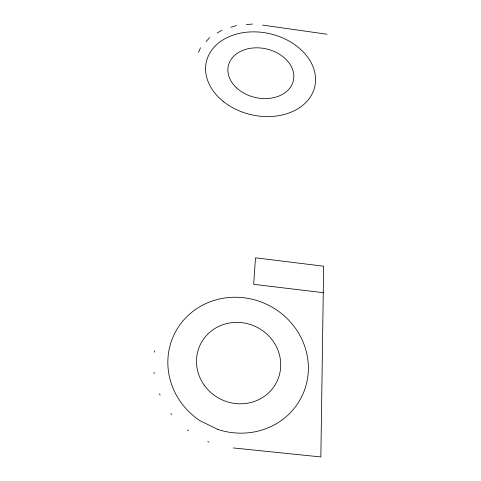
<?xml version="1.0" encoding="UTF-8"?>
<svg xmlns="http://www.w3.org/2000/svg" width="481" height="481" viewBox="0 0 481 481"><rect width="100%" height="100%" fill="white"/><g stroke="black" fill="none" stroke-linecap="round" stroke-linejoin="round"><path stroke-width="0.72" d="M323.268 292.695L253.673 284.319L255.513 257.81L323.659 266.209L320.851 456.95L233.375 447.955M154.371 352.11L154.395 350.829M198.539 52.351L200.499 47.775M206.102 41.546L209.566 37.704M217.135 33.051L221.837 30.159M230.832 27.315L236.46 25.535M246.278 24.627L252.483 24.05M262.53 25.078L327.074 34.247M207.762 441.708L209.145 442.069M187.307 430.02L188.54 430.729M170.809 413.612L171.795 414.592M159.451 393.867L160.131 395.045M153.926 372.39L154.257 373.671M217.586 429.323L200.108 420.791A70.941 67.25 25.7 0 1 200.343 306.421A70.941 67.25 25.7 0 1 307.726 358.844A70.941 67.25 25.7 0 1 217.586 429.323M204.16 385.095A42.526 40.29 25.6 0 0 276.822 381.752A42.526 40.29 25.6 0 0 234.836 322.42A42.526 40.29 25.6 0 0 204.16 385.095M223.863 101.906A55.61 41.558 12.9 0 0 314.382 88.173A55.61 41.558 12.9 0 0 243.446 32.606A55.61 41.558 12.9 0 0 223.863 101.906M236.742 88.023A33.351 24.91 12.9 0 0 292.388 83.676A33.351 24.91 12.9 0 0 253.409 47.938A33.351 24.91 12.9 0 0 236.742 88.023"/></g></svg>
